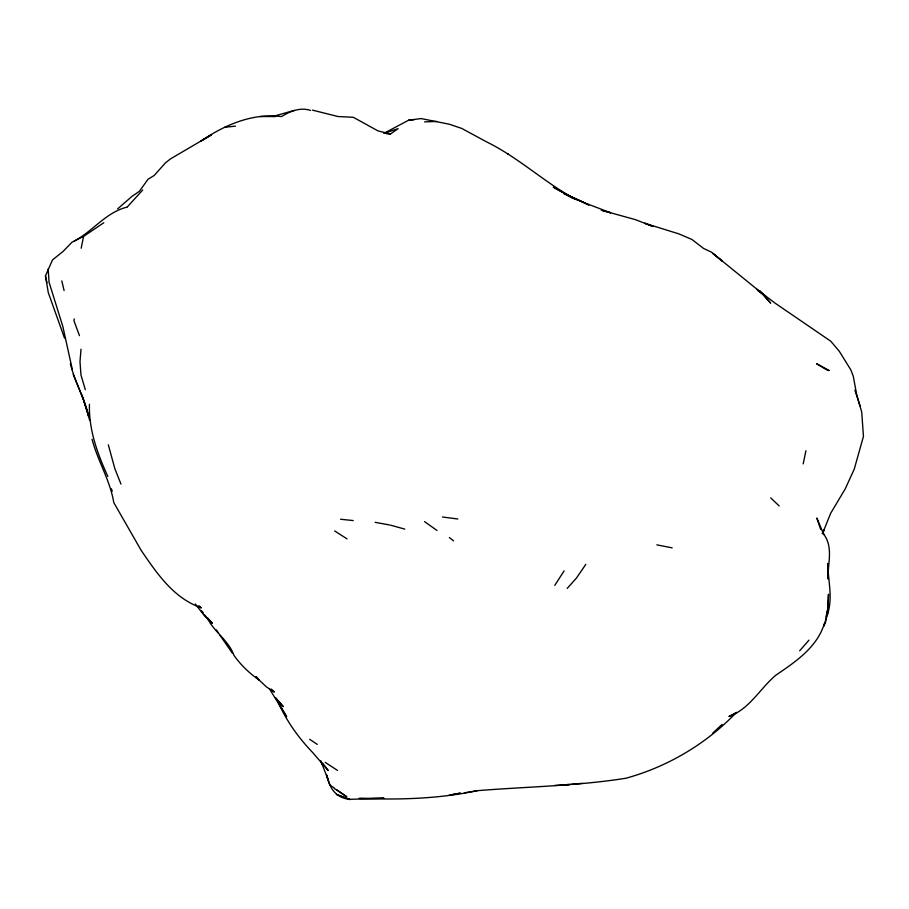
<?xml version="1.0" encoding="UTF-8"?>
<svg xmlns="http://www.w3.org/2000/svg" width="909" height="909" viewBox="0 0 909 909"><rect width="100%" height="100%" fill="white"/><g stroke="black" fill="none" stroke-linecap="round" stroke-linejoin="round"><path stroke-width="1.36" d="M827.963 577.965C827.883 563.103 833.587 546.559 823.247 533.606L823.804 534.594L816.827 518.028L820.657 529.356M81.015 349.204L79.992 361.668L80.981 374.985L85.298 389.688M74.22 318.866L73.959 320.763L79.469 335.66M81.185 248.225L83.526 236.613M803.192 463.874L805.931 450.75M824.395 623.54C817.111 647.413 795.443 661.843 775.922 675.148C759.833 688.647 749.664 709.043 728.938 716.508L736.472 712.372C706.293 743.857 668.013 766.571 626.062 778.206L625.926 778.24C576.795 786.046 526.834 786.66 477.339 790.682C438.422 798.931 398.778 799.897 359.225 798.42L384.018 798.204L349.283 799.341C334.932 797.443 329.512 787.58 326.456 774.661L329.922 785.001L334.421 788.148M825.986 616.779L828.201 607.314L828.497 594.202L827.338 614.836L823.759 626.244L825.52 622.199L828.201 607.314L827.338 614.836C833.246 597.917 827.94 580.658 827.792 563.432L827.894 578.931M64.494 338.034L48.279 292.584L45.45 275.904L52.506 259.929L63.073 251.441L71.97 242.237L83.401 236.397M822.611 533.356L830.644 513.335L845.165 488.997L854.255 469.124L863.448 436.4L861.721 412.027L856.608 394.279L853.267 376.235L850.835 369.883L839.257 351.215L830.735 341.182L774.911 303.027L756.583 289.073M822.429 533.594L824.122 529.686L822.315 533.367M585.805 564.353L576.499 578.01L567.193 588.407M554.797 585.351L564.103 570.875M799.67 650.81L808.987 640.118M127.112 207.138L142.724 189.992M712.804 733.04L722.11 724.405M117.636 208.854L132.066 196.31L139.338 191.367L147.997 179.289L154.166 175.482L165.427 162.893L170.358 158.973L211.547 134.793L200.889 141.111C224.432 125.112 252.361 112.784 281.449 116.602L281.983 116.295C290.46 111.091 300.549 107.08 310.503 110.398M74.22 241.112C92.775 231.284 105.921 212.354 126.771 207.207M386.495 133.748L390.484 133.998L398.119 128.658L385.075 132.998M83.639 236.351L103.831 222.728M575.567 199.321L567.193 194.867L588.896 204.98L564.034 193.515L575.567 199.321C544.446 182.402 518.494 157.507 486.576 141.872L461.783 128.453L449.387 124.238L421.14 118.568L408.686 120.158L383.78 133.43M260.281 116.545L272.677 116.534L294.38 110.364M452.739 794.523L460.284 793.159M449.137 795.17L460.159 793.182M477.339 790.682L464.419 792.796M224.523 127.305L235.476 126.146M582.26 783.353L563.898 784.921M408.686 120.158L413.959 119.749M554.592 785.456L568.591 784.547L560.558 785.058M424.583 121.863L436.99 121.465M272.677 116.534L275.427 116.579M340.568 519.232L353.226 520.573M442.456 517.005L457.841 518.982M375.178 522.323L389.631 524.982M656.821 544.855L672.149 547.854M312.389 110.114L338.103 116.545L353.283 117.284L378.087 130.941L390.484 133.998M390.677 525.197L404.766 529.106M576.499 199.764L553.251 187.163L573.409 198.423L564.103 193.56L585.805 203.309L610.609 212.774L601.292 210.206L635.402 219.637L653.128 226.546L644.708 223.228L678.818 233.863L691.897 239.453L703.611 248.464L711.508 252.179L722.132 260.94M507.461 153.644L508.29 154.11M201.219 607.882L201.014 607.757C173.324 597.906 157.121 573.59 141.327 550.627L113.784 502.597C110.08 480.145 97.661 460.874 92.048 439.24M334.671 530.958L347.068 538.901M325.161 762.321L337.557 770.457M334.421 788.546L346.818 796.795L336.682 789.716M309.674 739.301L317.298 744.403M758.14 290.891L765.014 295.755L712.929 253.463L722.223 261.042M424.583 521.641L436.99 530.458M449.387 537.56L453.602 540.878M198.844 605.996L201.014 607.757L198.991 606.098M770.707 497.916L779.206 505.961M255.872 676.932L266.292 686.795L274.302 692.079L271.382 689.124M201.514 610.803L203.332 612.882M207.854 618.063L212.388 623.256L204.343 615.666L195.31 603.962M204.514 614.836L207.877 619.234C215.126 632.721 228.829 640.856 233.943 655.344C240.737 665.002 249.293 673.035 258.838 679.921L256.383 676.637M322.684 763.299L328.206 770.502L312.753 752.641C298.606 737.858 286.528 721.132 278.245 702.339L286.642 716.69L269.382 688.715M232.261 653.048L220.035 635.346M216.433 629.948L218.592 633.187M120.954 484.065L114.829 468.624L108.33 444.819M70.368 363.543C74.561 381.644 84.446 397.801 88.627 415.97L82.003 395.074M73.209 374.338L83.492 399.687L89.707 420.378M320.809 760.981L327.888 778.945M320.797 761.083L321.752 763.492M107.853 476.464C97.411 453.557 88.73 429.889 89.434 404.3M321.138 761.867L322.025 764.23M111.409 488.792L112.261 491.201M854.903 390.12L860.062 406.039M46.95 282.767L45.45 275.904M61.823 280.915L64.084 290.55M72.254 369.202L62.869 326.604L49.029 282.142L48.2 268.894M829.156 370.474L827.644 370.383L816.566 363.702L829.156 370.474M349.908 799.534L336.523 794.443L349.908 799.534M283.199 706.543L275.484 697.703L283.199 706.543M763.753 295.243L759.424 290.585L770.65 303.117L763.753 295.243"/></g></svg>
